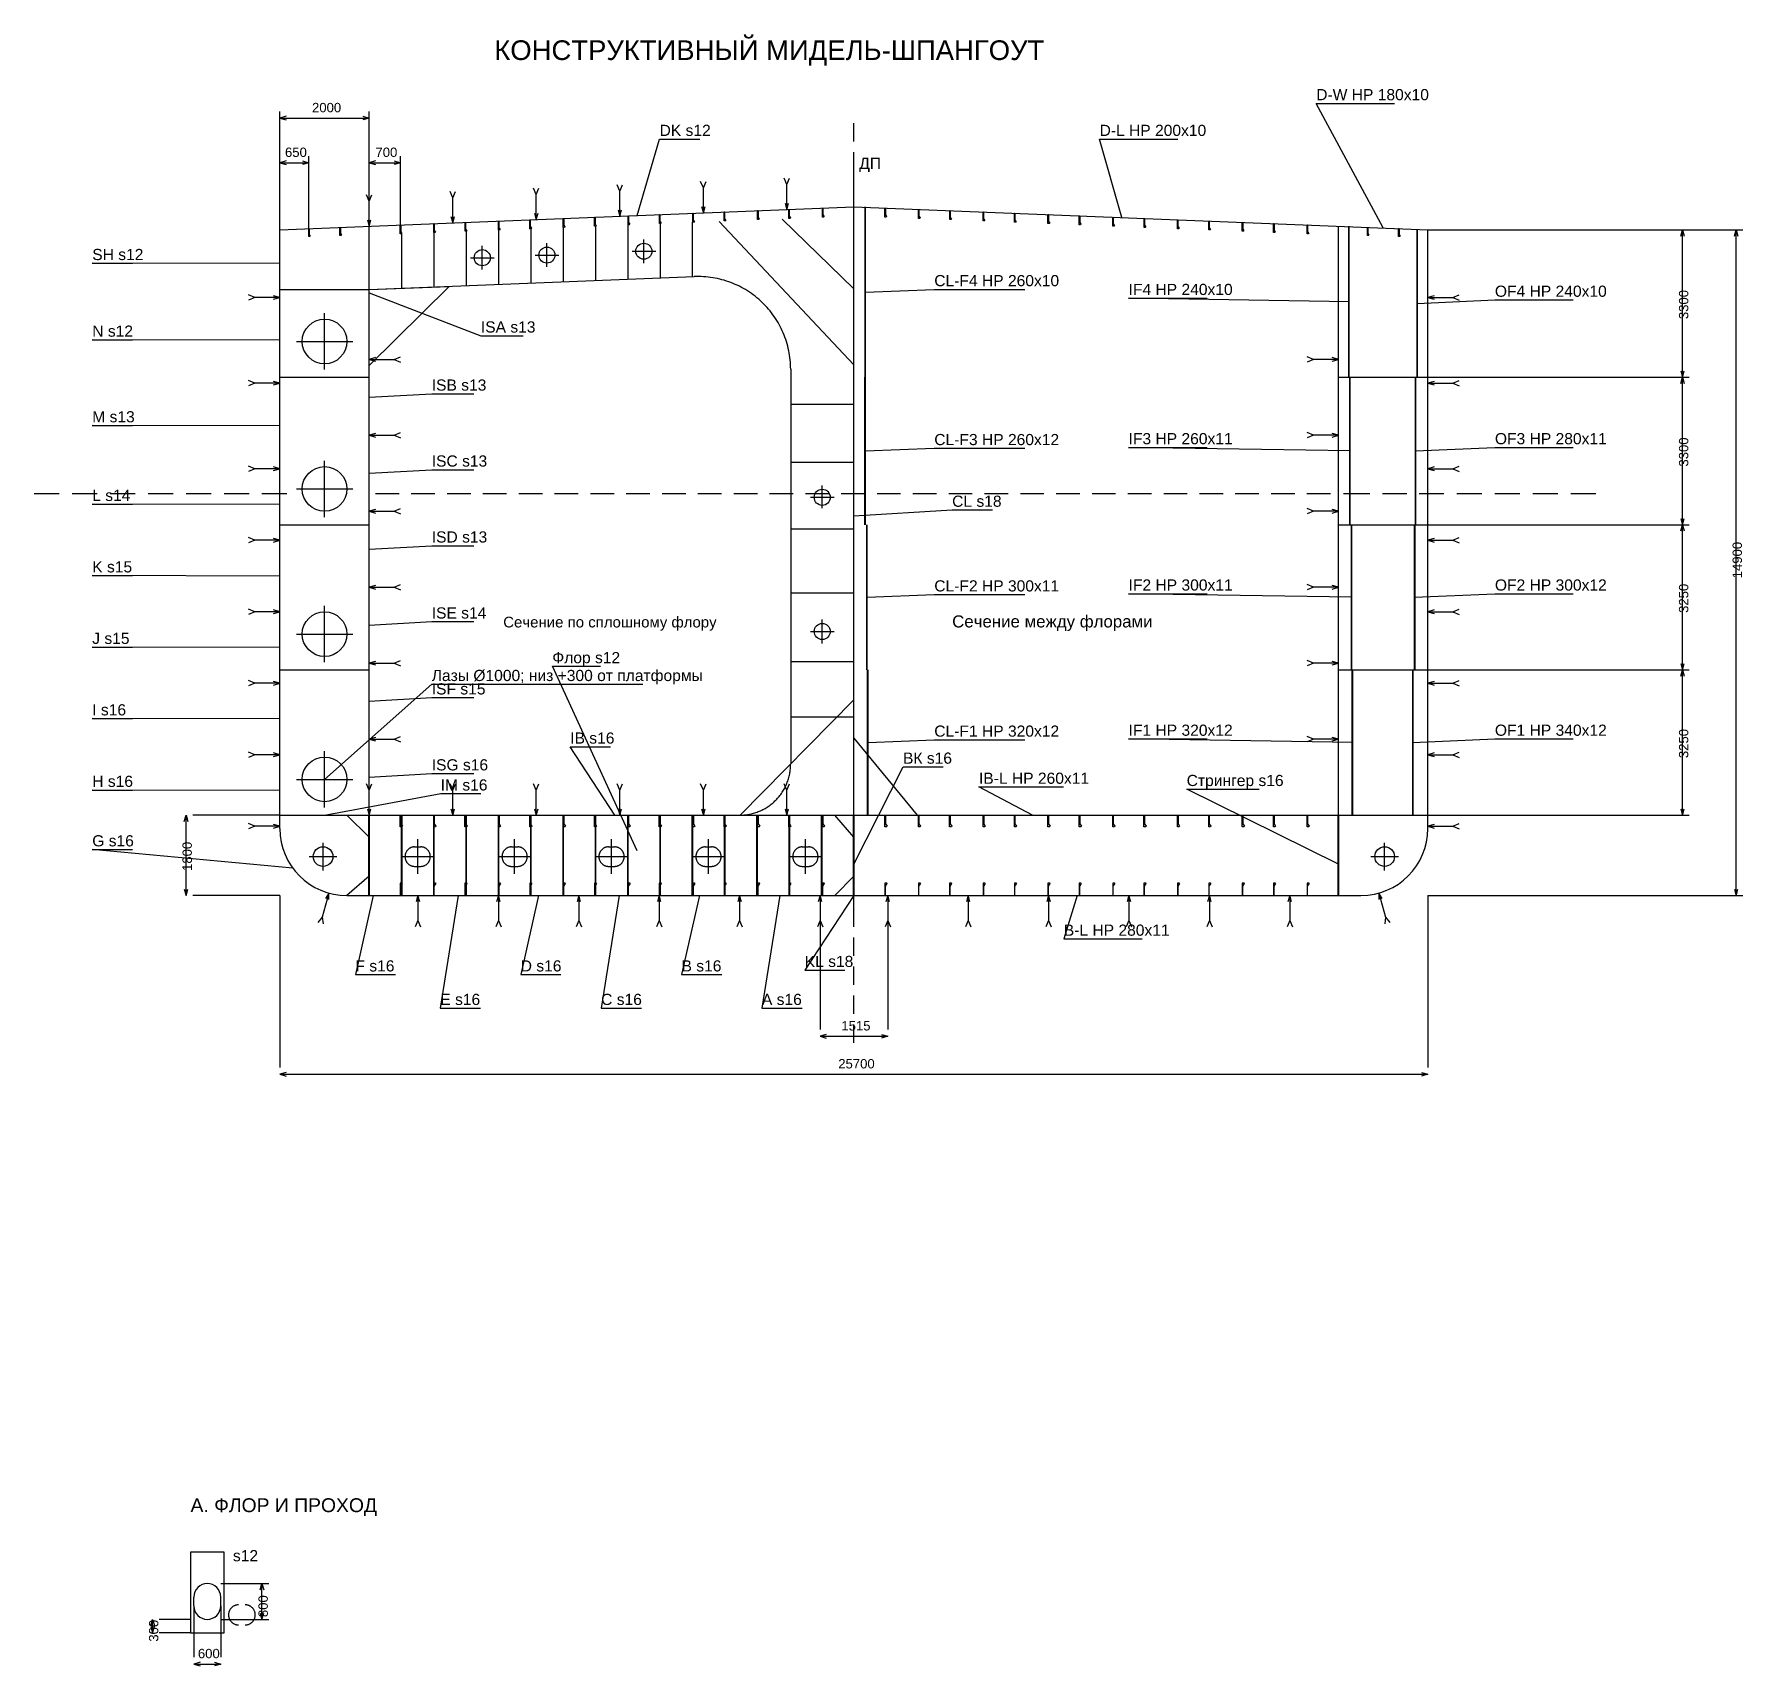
# Model space of a CAD drawing. Header units: millimetres. Extents: x -5500 to 149650, y -17240 to 192034.
# Drawn here: x -5500 to 32750, y -17240 to 19278 of the extents above; entities that cross this region are included whole.
import ezdxf

# ---------------------------------------------------------------- set-up
doc = ezdxf.new("R2010")
doc.units = ezdxf.units.MM
for name, color, linetype in [('03_CENTER', 30, 'Continuous'), ('03_DIM', 2, 'Continuous'), ('03_FRAME_DETAIL', 7, 'Continuous'), ('03_FRAME_LAYOUT', 4, 'Continuous'), ('03_HULL', 4, 'Continuous'), ('03_MEMBER', 7, 'Continuous'), ('03_SEAM', 7, 'Continuous'), ('03_TEXT', 7, 'Continuous'), ('FLOOR_DIM', 2, 'Continuous'), ('FLOOR_HULL', 4, 'Continuous'), ('FLOOR_TEXT', 7, 'Continuous')]:
    doc.layers.add(name, color=color, linetype=linetype)
doc.styles.add('RU', font='arial.ttf')

msp = doc.modelspace()

# ---------------------------------------------------------------- linework, layer by layer
at = {"layer": '03_CENTER'}
for p, q in [((12850, 16874), (12850, 17284)), ((12850, 16224), (12850, 16634)), ((12850, -700), (12850, 16514)), ((12850, 15574), (12850, 15984)), ((12850, 14948), (12850, 15338)), ((4532, 14011), (4532, 14539)), ((5978, 14069), (5978, 14597)), ((8148, 14156), (8148, 14684)), ((12850, 14334), (12850, 14721)), ((4267, 14275), (4796, 14275)), ((5714, 14333), (6243, 14333)), ((7884, 14420), (8413, 14420)), ((12850, 13721), (12850, 14108)), ((12850, 13109), (12850, 13495)), ((1000, 11770), (1000, 13030)), ((12850, 12496), (12850, 12882)), ((370, 12400), (1630, 12400)), ((12850, 11883), (12850, 12269)), ((12850, 11250), (12850, 11657)), ((12850, 10600), (12850, 11010)), ((12850, 9950), (12850, 10360)), ((1000, 8470), (1000, 9730)), ((12850, 9300), (12850, 9710)), ((12142, 8668), (12142, 9180)), ((-5500, 9000), (-4940, 9000)), ((-4650, 9000), (-4090, 9000)), ((-3800, 9000), (-3240, 9000)), ((-2950, 9000), (-2390, 9000)), ((-2100, 9000), (-1540, 9000)), ((-1250, 9000), (-690, 9000)), ((-400, 9000), (155, 9000)), ((370, 9100), (1630, 9100)), ((2142, 9000), (2670, 9000)), ((2943, 9000), (3472, 9000)), ((3745, 9000), (4274, 9000)), ((4547, 9000), (5076, 9000)), ((5349, 9000), (5878, 9000)), ((6151, 9000), (6680, 9000)), ((6953, 9000), (7482, 9000)), ((7755, 9000), (8284, 9000)), ((8557, 9000), (9086, 9000)), ((9359, 9000), (9887, 9000)), ((10161, 9000), (10689, 9000)), ((10963, 9000), (11491, 9000)), ((11765, 9000), (12293, 9000)), ((11878, 8912), (12407, 8912)), ((12567, 9000), (13095, 9000)), ((12850, 8694), (12850, 9060)), ((13369, 9000), (13897, 9000)), ((14171, 9000), (14699, 9000)), ((14973, 9000), (15501, 9000)), ((15775, 9000), (16303, 9000)), ((16577, 9000), (17105, 9000)), ((17379, 9000), (17907, 9000)), ((18181, 9000), (18709, 9000)), ((18983, 9000), (19511, 9000)), ((19785, 9000), (20313, 9000)), ((20587, 9000), (21115, 9000)), ((21388, 9000), (21917, 9000)), ((22190, 9000), (22719, 9000)), ((22992, 9000), (23521, 9000)), ((23811, 9000), (24403, 9000)), ((24684, 9000), (25226, 9000)), ((25506, 9000), (26060, 9000)), ((26350, 9000), (26910, 9000)), ((27200, 9000), (27760, 9000)), ((28050, 9000), (28610, 9000)), ((28900, 9000), (29460, 9000)), ((12850, 8109), (12850, 8484)), ((12850, 7488), (12850, 7879)), ((12850, 6866), (12850, 7258)), ((12850, 6245), (12850, 6637)), ((1000, 5220), (1000, 6480)), ((12142, 5643), (12142, 6178)), ((370, 5850), (1630, 5850)), ((11878, 5910), (12407, 5910)), ((12850, 5624), (12850, 6015)), ((12850, 5002), (12850, 5394)), ((12850, 4381), (12850, 4773)), ((12850, 3760), (12850, 4151)), ((12850, 3138), (12850, 3530)), ((1000, 1970), (1000, 3230)), ((12850, 2517), (12850, 2909)), ((370, 2600), (1630, 2600)), ((12850, 1896), (12850, 2288)), ((12850, 1210), (12850, 1632)), ((968, 561), (968, 1181)), ((3085, 484), (3085, 1258)), ((5255, 484), (5255, 1258)), ((7425, 484), (7425, 1258)), ((9595, 484), (9595, 1258)), ((11765, 484), (11765, 1258)), ((24732, 561), (24732, 1181)), ((658, 871), (1277, 871)), ((2708, 871), (3462, 871)), ((4878, 871), (5632, 871)), ((7048, 871), (7802, 871)), ((9218, 871), (9972, 871)), ((11388, 871), (12142, 871)), ((12850, 581), (12850, 977)), ((24423, 871), (25042, 871)), ((12850, -50), (12850, 348)), ((12850, -700), (12850, -290)), ((12850, -1350), (12850, -940)), ((12850, -2000), (12850, -1590)), ((12850, -2650), (12850, -2240)), ((12850, -3300), (12850, -2890))]:
    msp.add_line(p, q, dxfattribs=at)
at = {"layer": '03_DIM'}
for p, q in [((0, 14900), (0, 17550)), ((0, 17400), (2000, 17400)), ((2000, 14980), (2000, 17550)), ((0, 14900), (0, 16550)), ((650, 14926), (650, 16550)), ((2000, 14980), (2000, 16550)), ((2700, 15008), (2700, 16550)), ((0, 16400), (650, 16400)), ((2000, 16400), (2700, 16400)), ((25700, 14900), (32750, 14900)), ((25700, 14900), (31550, 14900)), ((31400, 11600), (31400, 14900)), ((32600, 0), (32600, 14900)), ((25700, 11600), (31550, 11600)), ((25700, 11600), (31550, 11600)), ((31400, 8300), (31400, 11600)), ((25700, 8300), (31550, 8300)), ((25700, 8300), (31550, 8300)), ((31400, 5050), (31400, 8300)), ((25700, 5050), (31550, 5050)), ((25700, 5050), (31550, 5050)), ((31400, 1800), (31400, 5050)), ((-2100, 0), (-2100, 1800)), ((0, 1800), (-1950, 1800)), ((25700, 1800), (31550, 1800)), ((0, 0), (-1950, 0)), ((0, 0), (0, -3850)), ((12092, 0), (12092, -3000)), ((13608, 0), (13608, -3000)), ((25700, 0), (25700, -3850)), ((25700, 0), (32750, 0)), ((12092, -3150), (13608, -3150)), ((0, -4000), (25700, -4000))]:
    msp.add_line(p, q, dxfattribs=at)
for points in [[(140, 17440), (0, 17400), (140, 17360)], [(1860, 17440), (2000, 17400), (1860, 17360)], [(140, 16440), (0, 16400), (140, 16360)], [(510, 16440), (650, 16400), (510, 16360)], [(2140, 16440), (2000, 16400), (2140, 16360)], [(2560, 16440), (2700, 16400), (2560, 16360)], [(31360, 14760), (31400, 14900), (31440, 14760)], [(32560, 14760), (32600, 14900), (32640, 14760)], [(31360, 11740), (31400, 11600), (31440, 11740)], [(31360, 11460), (31400, 11600), (31440, 11460)], [(31360, 8440), (31400, 8300), (31440, 8440)], [(31360, 8160), (31400, 8300), (31440, 8160)], [(31360, 5190), (31400, 5050), (31440, 5190)], [(31360, 4910), (31400, 5050), (31440, 4910)], [(31360, 1940), (31400, 1800), (31440, 1940)], [(-2140, 1660), (-2100, 1800), (-2060, 1660)], [(-2140, 140), (-2100, 0), (-2060, 140)], [(32560, 140), (32600, 0), (32640, 140)], [(12232, -3110), (12092, -3150), (12232, -3190)], [(13468, -3110), (13608, -3150), (13468, -3190)], [(140, -3960), (0, -4000), (140, -4040)], [(25560, -3960), (25700, -4000), (25560, -4040)]]:
    msp.add_lwpolyline(points, dxfattribs=at)
at = {"layer": '03_FRAME_DETAIL'}
for p, q in [((5617, 14922), (5617, 13706)), ((6340, 14951), (6340, 13735)), ((7063, 14981), (7063, 13764)), ((7787, 15010), (7787, 13792)), ((8510, 15039), (8510, 13821)), ((9233, 15068), (9233, 13850)), ((9831, 15083), (12850, 11874)), ((11246, 15140), (12850, 13580)), ((2723, 14806), (2723, 13590)), ((3447, 14835), (3447, 13619)), ((4170, 14864), (4170, 13648)), ((4893, 14893), (4893, 13677)), ((11435, 11000), (12850, 11000)), ((11435, 9700), (12850, 9700)), ((11435, 8204), (12850, 8204)), ((11435, 6771), (12850, 6771)), ((11435, 5241), (12850, 5241)), ((10303, 1800), (12850, 4381)), ((11435, 3999), (12850, 3999)), ((12850, 3521), (14265, 1800))]:
    msp.add_line(p, q, dxfattribs=at)
for centre in [(8148, 14420), (4532, 14275), (5978, 14333), (12142, 8912), (12142, 5910)]:
    msp.add_circle(centre, 180, dxfattribs=at)
at = {"layer": '03_FRAME_LAYOUT'}
for p, q in [((2000, 13561), (9276, 13852)), ((0, 13561), (2000, 13561)), ((11435, 11779), (11435, 2947))]:
    msp.add_line(p, q, dxfattribs=at)
for points in [[(11435, 11779), (11434, 11832), (11432, 11884), (11429, 11936), (11424, 11988), (11418, 12040), (11411, 12091), (11403, 12143), (11393, 12194), (11382, 12245), (11369, 12296), (11356, 12346), (11341, 12396), (11325, 12446), (11307, 12495), (11289, 12544), (11269, 12592), (11248, 12640), (11225, 12687), (11202, 12734), (11177, 12780), (11152, 12825), (11125, 12870), (11097, 12914), (11067, 12958), (11037, 13000), (11006, 13042), (10974, 13083), (10940, 13123), (10906, 13162), (10871, 13201), (10834, 13238), (10797, 13275), (10759, 13311), (10720, 13346), (10680, 13379), (10639, 13412), (10598, 13444), (10556, 13474), (10513, 13504), (10469, 13532), (10424, 13560), (10379, 13586), (10333, 13611), (10287, 13635), (10240, 13658), (10192, 13679), (10144, 13700), (10096, 13719), (10047, 13737), (9997, 13753), (9947, 13769), (9897, 13783), (9846, 13796), (9795, 13807), (9744, 13818), (9693, 13827), (9641, 13834), (9589, 13841), (9537, 13846), (9485, 13850), (9433, 13852), (9381, 13854), (9328, 13853), (9276, 13852)], [(10303, 1800), (10330, 1800), (10358, 1801), (10386, 1803), (10414, 1806), (10441, 1809), (10469, 1812), (10496, 1817), (10523, 1822), (10551, 1828), (10578, 1834), (10605, 1842), (10631, 1849), (10658, 1858), (10684, 1867), (10710, 1877), (10736, 1887), (10761, 1898), (10787, 1910), (10812, 1922), (10836, 1935), (10861, 1949), (10885, 1963), (10908, 1978), (10932, 1993), (10955, 2009), (10977, 2026), (10999, 2043), (11021, 2060), (11042, 2078), (11063, 2097), (11083, 2116), (11103, 2136), (11123, 2156), (11141, 2177), (11160, 2198), (11178, 2219), (11195, 2241), (11212, 2264), (11228, 2287), (11244, 2310), (11259, 2333), (11274, 2357), (11288, 2382), (11301, 2406), (11314, 2431), (11326, 2457), (11338, 2482), (11349, 2508), (11359, 2534), (11369, 2561), (11378, 2587), (11386, 2614), (11394, 2641), (11401, 2668), (11407, 2696), (11413, 2723), (11418, 2751), (11423, 2779), (11426, 2807), (11429, 2835), (11432, 2863), (11433, 2891), (11434, 2919), (11435, 2947)]]:
    msp.add_lwpolyline(points, dxfattribs=at)
msp.add_lwpolyline([(2000, 11864), (2000, 13561), (3793, 13633)], close=True, dxfattribs=at)
at = {"layer": '03_HULL'}
for p, q in [((12850, 0), (12850, 15414)), ((2000, 0), (2000, 14980)), ((23700, 0), (23700, 14980)), ((0, 1500), (0, 14900)), ((25700, 1500), (25700, 14900)), ((0, 11600), (2000, 11600)), ((23700, 11600), (25700, 11600)), ((0, 8300), (2000, 8300)), ((23700, 8300), (25700, 8300)), ((0, 5050), (2000, 5050)), ((23700, 5050), (25700, 5050)), ((0, 1800), (25700, 1800)), ((1500, 0), (24200, 0))]:
    msp.add_line(p, q, dxfattribs=at)
msp.add_lwpolyline([(0, 14900), (12850, 15414), (25700, 14900)], dxfattribs=at)
for centre, start, end in [((1500, 1500), 180, 270), ((24200, 1500), 270, 360)]:
    msp.add_arc(centre, 1500, start, end, dxfattribs=at)
at = {"layer": '03_MEMBER'}
for p, q in [((13100, 11600), (13100, 15414)), ((13110, 11600), (13110, 15414)), ((23930, 11600), (23930, 14980)), ((23940, 11600), (23940, 14980)), ((25460, 11600), (25460, 14900)), ((25470, 11600), (25470, 14900)), ((13098, 8300), (13098, 11600)), ((13110, 8300), (13110, 11600)), ((23949, 8300), (23949, 11600)), ((23960, 8300), (23960, 11600)), ((25420, 8300), (25420, 11600)), ((25431, 8300), (25431, 11600)), ((13139, 5050), (13139, 8300)), ((13150, 5050), (13150, 8300)), ((23989, 5050), (23989, 8300)), ((24000, 5050), (24000, 8300)), ((25400, 5050), (25400, 8300)), ((25412, 5050), (25412, 8300)), ((13158, 1800), (13158, 5050)), ((13170, 1800), (13170, 5050)), ((24008, 1800), (24008, 5050)), ((24020, 1800), (24020, 5050)), ((25360, 1800), (25360, 5050)), ((25372, 1800), (25372, 5050)), ((1991, 0), (1991, 1800)), ((2008, 0), (2008, 1800)), ((2723, 0), (2723, 1800)), ((2735, 0), (2735, 1800)), ((3447, 0), (3447, 1800)), ((3458, 0), (3458, 1800)), ((4170, 0), (4170, 1800)), ((4181, 0), (4181, 1800)), ((4893, 0), (4893, 1800)), ((4905, 0), (4905, 1800)), ((5617, 0), (5617, 1800)), ((5628, 0), (5628, 1800)), ((6340, 0), (6340, 1800)), ((6351, 0), (6351, 1800)), ((7063, 0), (7063, 1800)), ((7075, 0), (7075, 1800)), ((7787, 0), (7787, 1800)), ((7798, 0), (7798, 1800)), ((8510, 0), (8510, 1800)), ((8521, 0), (8521, 1800)), ((9233, 0), (9233, 1800)), ((9245, 0), (9245, 1800)), ((9957, 0), (9957, 1800)), ((9968, 0), (9968, 1800)), ((10680, 0), (10680, 1800)), ((10691, 0), (10691, 1800)), ((11403, 0), (11403, 1800)), ((11415, 0), (11415, 1800)), ((12127, 0), (12127, 1800)), ((12138, 0), (12138, 1800)), ((12842, 0), (12842, 1800)), ((12858, 0), (12858, 1800)), ((23692, 0), (23692, 1800)), ((23709, 0), (23709, 1800)), ((3014, 1089), (3156, 1089)), ((5184, 1089), (5326, 1089)), ((7354, 1089), (7496, 1089)), ((9524, 1089), (9666, 1089)), ((11694, 1089), (11836, 1089)), ((3014, 653), (3156, 653)), ((5184, 653), (5326, 653)), ((7354, 653), (7496, 653)), ((9524, 653), (9666, 653)), ((11694, 653), (11836, 653))]:
    msp.add_line(p, q, dxfattribs=at)
for points in [[(10695, 15328), (10705, 15328), (10705, 15176), (10733, 15138), (10723, 15128), (10695, 15128)], [(11395, 15356), (11405, 15356), (11405, 15204), (11433, 15166), (11423, 15156), (11395, 15156)], [(12145, 15386), (12155, 15386), (12155, 15234), (12183, 15196), (12173, 15186), (12145, 15186)], [(13545, 15386), (13555, 15386), (13555, 15234), (13583, 15196), (13573, 15186), (13545, 15186)], [(14295, 15356), (14305, 15356), (14305, 15204), (14333, 15166), (14323, 15156), (14295, 15156)], [(14995, 15328), (15005, 15328), (15005, 15176), (15033, 15138), (15023, 15128), (14995, 15128)], [(645, 14926), (655, 14926), (655, 14789), (680, 14756), (670, 14746), (645, 14746)], [(1345, 14952), (1355, 14952), (1355, 14815), (1380, 14782), (1370, 14772), (1345, 14772)], [(2695, 15008), (2705, 15008), (2705, 14856), (2733, 14818), (2723, 14808), (2695, 14808)], [(3445, 15038), (3455, 15038), (3455, 14886), (3483, 14848), (3473, 14838), (3445, 14838)], [(4145, 15066), (4155, 15066), (4155, 14914), (4183, 14876), (4173, 14866), (4145, 14866)], [(4895, 15096), (4905, 15096), (4905, 14944), (4933, 14906), (4923, 14896), (4895, 14896)], [(5595, 15124), (5605, 15124), (5605, 14972), (5633, 14934), (5623, 14924), (5595, 14924)], [(6345, 15154), (6355, 15154), (6355, 15002), (6383, 14964), (6373, 14954), (6345, 14954)], [(7045, 15182), (7055, 15182), (7055, 15030), (7083, 14992), (7073, 14982), (7045, 14982)], [(7795, 15212), (7805, 15212), (7805, 15060), (7833, 15022), (7823, 15012), (7795, 15012)], [(8495, 15240), (8505, 15240), (8505, 15088), (8533, 15050), (8523, 15040), (8495, 15040)], [(9245, 15270), (9255, 15270), (9255, 15118), (9283, 15080), (9273, 15070), (9245, 15070)], [(9945, 15298), (9955, 15298), (9955, 15146), (9983, 15108), (9973, 15098), (9945, 15098)], [(15745, 15298), (15755, 15298), (15755, 15146), (15783, 15108), (15773, 15098), (15745, 15098)], [(16445, 15270), (16455, 15270), (16455, 15118), (16483, 15080), (16473, 15070), (16445, 15070)], [(17195, 15240), (17205, 15240), (17205, 15088), (17233, 15050), (17223, 15040), (17195, 15040)], [(17895, 15212), (17905, 15212), (17905, 15060), (17933, 15022), (17923, 15012), (17895, 15012)], [(18645, 15182), (18655, 15182), (18655, 15030), (18683, 14992), (18673, 14982), (18645, 14982)], [(19345, 15154), (19355, 15154), (19355, 15002), (19383, 14964), (19373, 14954), (19345, 14954)], [(20095, 15124), (20105, 15124), (20105, 14972), (20133, 14934), (20123, 14924), (20095, 14924)], [(20795, 15096), (20805, 15096), (20805, 14944), (20833, 14906), (20823, 14896), (20795, 14896)], [(21545, 15066), (21555, 15066), (21555, 14914), (21583, 14876), (21573, 14866), (21545, 14866)], [(22245, 15038), (22255, 15038), (22255, 14886), (22283, 14848), (22273, 14838), (22245, 14838)], [(22995, 15008), (23005, 15008), (23005, 14856), (23033, 14818), (23023, 14808), (22995, 14808)], [(24345, 14952), (24355, 14952), (24355, 14815), (24380, 14782), (24370, 14772), (24345, 14772)], [(25045, 14926), (25055, 14926), (25055, 14789), (25080, 14756), (25070, 14746), (25045, 14746)], [(2694, 1800), (2706, 1800), (2706, 1604), (2742, 1551), (2732, 1540), (2694, 1540)], [(3444, 1800), (3456, 1800), (3456, 1604), (3492, 1551), (3482, 1540), (3444, 1540)], [(4144, 1800), (4156, 1800), (4156, 1604), (4192, 1551), (4182, 1540), (4144, 1540)], [(4894, 1800), (4906, 1800), (4906, 1604), (4942, 1551), (4932, 1540), (4894, 1540)], [(5594, 1800), (5606, 1800), (5606, 1604), (5642, 1551), (5632, 1540), (5594, 1540)], [(6344, 1800), (6356, 1800), (6356, 1604), (6392, 1551), (6382, 1540), (6344, 1540)], [(7044, 1800), (7056, 1800), (7056, 1604), (7092, 1551), (7082, 1540), (7044, 1540)], [(7794, 1800), (7806, 1800), (7806, 1604), (7842, 1551), (7832, 1540), (7794, 1540)], [(8494, 1800), (8506, 1800), (8506, 1604), (8542, 1551), (8532, 1540), (8494, 1540)], [(9244, 1800), (9256, 1800), (9256, 1604), (9292, 1551), (9282, 1540), (9244, 1540)], [(9944, 1800), (9956, 1800), (9956, 1604), (9992, 1551), (9982, 1540), (9944, 1540)], [(10694, 1800), (10706, 1800), (10706, 1604), (10742, 1551), (10732, 1540), (10694, 1540)], [(11394, 1800), (11406, 1800), (11406, 1604), (11442, 1551), (11432, 1540), (11394, 1540)], [(12144, 1800), (12156, 1800), (12156, 1604), (12192, 1551), (12182, 1540), (12144, 1540)], [(13544, 1800), (13556, 1800), (13556, 1604), (13592, 1551), (13582, 1540), (13544, 1540)], [(14294, 1800), (14306, 1800), (14306, 1604), (14342, 1551), (14332, 1540), (14294, 1540)], [(14994, 1800), (15006, 1800), (15006, 1604), (15042, 1551), (15032, 1540), (14994, 1540)], [(15744, 1800), (15756, 1800), (15756, 1604), (15792, 1551), (15782, 1540), (15744, 1540)], [(16444, 1800), (16456, 1800), (16456, 1604), (16492, 1551), (16482, 1540), (16444, 1540)], [(17194, 1800), (17206, 1800), (17206, 1604), (17242, 1551), (17232, 1540), (17194, 1540)], [(17894, 1800), (17906, 1800), (17906, 1604), (17942, 1551), (17932, 1540), (17894, 1540)], [(18644, 1800), (18656, 1800), (18656, 1604), (18692, 1551), (18682, 1540), (18644, 1540)], [(19344, 1800), (19356, 1800), (19356, 1604), (19392, 1551), (19382, 1540), (19344, 1540)], [(20094, 1800), (20106, 1800), (20106, 1604), (20142, 1551), (20132, 1540), (20094, 1540)], [(20794, 1800), (20806, 1800), (20806, 1604), (20842, 1551), (20832, 1540), (20794, 1540)], [(21544, 1800), (21556, 1800), (21556, 1604), (21592, 1551), (21582, 1540), (21544, 1540)], [(22244, 1800), (22256, 1800), (22256, 1604), (22292, 1551), (22282, 1540), (22244, 1540)], [(22994, 1800), (23006, 1800), (23006, 1604), (23042, 1551), (23032, 1540), (22994, 1540)], [(2694, 0), (2706, 0), (2706, 211), (2746, 269), (2734, 280), (2694, 280)], [(3444, 0), (3456, 0), (3456, 211), (3496, 269), (3484, 280), (3444, 280)], [(4144, 0), (4156, 0), (4156, 211), (4196, 269), (4184, 280), (4144, 280)], [(4894, 0), (4906, 0), (4906, 211), (4946, 269), (4934, 280), (4894, 280)], [(5594, 0), (5606, 0), (5606, 211), (5646, 269), (5634, 280), (5594, 280)], [(6344, 0), (6356, 0), (6356, 211), (6396, 269), (6384, 280), (6344, 280)], [(7044, 0), (7056, 0), (7056, 211), (7096, 269), (7084, 280), (7044, 280)], [(7794, 0), (7806, 0), (7806, 211), (7846, 269), (7834, 280), (7794, 280)], [(8494, 0), (8506, 0), (8506, 211), (8546, 269), (8534, 280), (8494, 280)], [(9244, 0), (9256, 0), (9256, 211), (9296, 269), (9284, 280), (9244, 280)], [(9944, 0), (9956, 0), (9956, 211), (9996, 269), (9984, 280), (9944, 280)], [(10694, 0), (10706, 0), (10706, 211), (10746, 269), (10734, 280), (10694, 280)], [(11394, 0), (11406, 0), (11406, 211), (11446, 269), (11434, 280), (11394, 280)], [(12144, 0), (12156, 0), (12156, 211), (12196, 269), (12184, 280), (12144, 280)], [(13544, 0), (13556, 0), (13556, 211), (13596, 269), (13584, 280), (13544, 280)], [(14294, 0), (14306, 0), (14306, 211), (14346, 269), (14334, 280), (14294, 280)], [(14994, 0), (15006, 0), (15006, 211), (15046, 269), (15034, 280), (14994, 280)], [(15744, 0), (15756, 0), (15756, 211), (15796, 269), (15784, 280), (15744, 280)], [(16444, 0), (16456, 0), (16456, 211), (16496, 269), (16484, 280), (16444, 280)], [(17194, 0), (17206, 0), (17206, 211), (17246, 269), (17234, 280), (17194, 280)], [(17894, 0), (17906, 0), (17906, 211), (17946, 269), (17934, 280), (17894, 280)], [(18644, 0), (18656, 0), (18656, 211), (18696, 269), (18684, 280), (18644, 280)], [(19344, 0), (19356, 0), (19356, 211), (19396, 269), (19384, 280), (19344, 280)], [(20094, 0), (20106, 0), (20106, 211), (20146, 269), (20134, 280), (20094, 280)], [(20794, 0), (20806, 0), (20806, 211), (20846, 269), (20834, 280), (20794, 280)], [(21544, 0), (21556, 0), (21556, 211), (21596, 269), (21584, 280), (21544, 280)], [(22244, 0), (22256, 0), (22256, 211), (22296, 269), (22284, 280), (22244, 280)], [(22994, 0), (23006, 0), (23006, 211), (23046, 269), (23034, 280), (22994, 280)]]:
    msp.add_lwpolyline(points, close=True, dxfattribs=at)
for points in [[(2000, 1306), (1500, 1800)], [(12850, 1306), (12425, 1800)], [(3014, 1089), (3004, 1088), (2993, 1088), (2983, 1086), (2973, 1085), (2963, 1082), (2953, 1079), (2943, 1076), (2933, 1072), (2923, 1068), (2914, 1063), (2905, 1058), (2896, 1052), (2888, 1046), (2880, 1039), (2872, 1032), (2864, 1025), (2857, 1017), (2850, 1009), (2844, 1001), (2838, 992), (2832, 983), (2827, 974), (2822, 964), (2818, 954), (2814, 944), (2811, 934), (2808, 924), (2806, 913), (2804, 903), (2803, 892), (2802, 882), (2802, 871), (2802, 860), (2803, 850), (2804, 839), (2806, 828), (2808, 818), (2811, 808), (2814, 798), (2818, 788), (2822, 778), (2827, 768), (2832, 759), (2838, 750), (2844, 741), (2850, 733), (2857, 725), (2864, 717), (2872, 710), (2880, 703), (2888, 696), (2896, 690), (2905, 684), (2914, 679), (2923, 674), (2933, 670), (2943, 666), (2953, 663), (2963, 660), (2973, 657), (2983, 656), (2993, 654), (3004, 653), (3014, 653)], [(3156, 653), (3166, 653), (3177, 654), (3187, 656), (3197, 657), (3207, 660), (3217, 663), (3227, 666), (3237, 670), (3247, 674), (3256, 679), (3265, 684), (3274, 690), (3282, 696), (3290, 703), (3298, 710), (3306, 717), (3313, 725), (3320, 733), (3326, 741), (3332, 750), (3338, 759), (3343, 768), (3348, 778), (3352, 788), (3356, 798), (3359, 808), (3362, 818), (3364, 828), (3366, 839), (3367, 850), (3368, 860), (3368, 871), (3368, 882), (3367, 892), (3366, 903), (3364, 913), (3362, 924), (3359, 934), (3356, 944), (3352, 954), (3348, 964), (3343, 974), (3338, 983), (3332, 992), (3326, 1001), (3320, 1009), (3313, 1017), (3306, 1025), (3298, 1032), (3290, 1039), (3282, 1046), (3274, 1052), (3265, 1058), (3256, 1063), (3247, 1068), (3237, 1072), (3227, 1076), (3217, 1079), (3207, 1082), (3197, 1085), (3187, 1086), (3177, 1088), (3166, 1088), (3156, 1089)], [(5184, 1089), (5174, 1088), (5163, 1088), (5153, 1086), (5143, 1085), (5133, 1082), (5123, 1079), (5113, 1076), (5103, 1072), (5093, 1068), (5084, 1063), (5075, 1058), (5066, 1052), (5058, 1046), (5050, 1039), (5042, 1032), (5034, 1025), (5027, 1017), (5020, 1009), (5014, 1001), (5008, 992), (5002, 983), (4997, 974), (4992, 964), (4988, 954), (4984, 944), (4981, 934), (4978, 924), (4976, 913), (4974, 903), (4973, 892), (4972, 882), (4972, 871), (4972, 860), (4973, 850), (4974, 839), (4976, 828), (4978, 818), (4981, 808), (4984, 798), (4988, 788), (4992, 778), (4997, 768), (5002, 759), (5008, 750), (5014, 741), (5020, 733), (5027, 725), (5034, 717), (5042, 710), (5050, 703), (5058, 696), (5066, 690), (5075, 684), (5084, 679), (5093, 674), (5103, 670), (5113, 666), (5123, 663), (5133, 660), (5143, 657), (5153, 656), (5163, 654), (5174, 653), (5184, 653)], [(5326, 653), (5336, 653), (5347, 654), (5357, 656), (5367, 657), (5377, 660), (5387, 663), (5397, 666), (5407, 670), (5417, 674), (5426, 679), (5435, 684), (5444, 690), (5452, 696), (5460, 703), (5468, 710), (5476, 717), (5483, 725), (5490, 733), (5496, 741), (5502, 750), (5508, 759), (5513, 768), (5518, 778), (5522, 788), (5526, 798), (5529, 808), (5532, 818), (5534, 828), (5536, 839), (5537, 850), (5538, 860), (5538, 871), (5538, 882), (5537, 892), (5536, 903), (5534, 913), (5532, 924), (5529, 934), (5526, 944), (5522, 954), (5518, 964), (5513, 974), (5508, 983), (5502, 992), (5496, 1001), (5490, 1009), (5483, 1017), (5476, 1025), (5468, 1032), (5460, 1039), (5452, 1046), (5444, 1052), (5435, 1058), (5426, 1063), (5417, 1068), (5407, 1072), (5397, 1076), (5387, 1079), (5377, 1082), (5367, 1085), (5357, 1086), (5347, 1088), (5336, 1088), (5326, 1089)], [(7354, 1089), (7344, 1088), (7333, 1088), (7323, 1086), (7313, 1085), (7303, 1082), (7293, 1079), (7283, 1076), (7273, 1072), (7263, 1068), (7254, 1063), (7245, 1058), (7236, 1052), (7228, 1046), (7220, 1039), (7212, 1032), (7204, 1025), (7197, 1017), (7190, 1009), (7184, 1001), (7178, 992), (7172, 983), (7167, 974), (7162, 964), (7158, 954), (7154, 944), (7151, 934), (7148, 924), (7146, 913), (7144, 903), (7143, 892), (7142, 882), (7142, 871), (7142, 860), (7143, 850), (7144, 839), (7146, 828), (7148, 818), (7151, 808), (7154, 798), (7158, 788), (7162, 778), (7167, 768), (7172, 759), (7178, 750), (7184, 741), (7190, 733), (7197, 725), (7204, 717), (7212, 710), (7220, 703), (7228, 696), (7236, 690), (7245, 684), (7254, 679), (7263, 674), (7273, 670), (7283, 666), (7293, 663), (7303, 660), (7313, 657), (7323, 656), (7333, 654), (7344, 653), (7354, 653)], [(7496, 653), (7506, 653), (7517, 654), (7527, 656), (7537, 657), (7547, 660), (7557, 663), (7567, 666), (7577, 670), (7587, 674), (7596, 679), (7605, 684), (7614, 690), (7622, 696), (7630, 703), (7638, 710), (7646, 717), (7653, 725), (7660, 733), (7666, 741), (7672, 750), (7678, 759), (7683, 768), (7688, 778), (7692, 788), (7696, 798), (7699, 808), (7702, 818), (7704, 828), (7706, 839), (7707, 850), (7708, 860), (7708, 871), (7708, 882), (7707, 892), (7706, 903), (7704, 913), (7702, 924), (7699, 934), (7696, 944), (7692, 954), (7688, 964), (7683, 974), (7678, 983), (7672, 992), (7666, 1001), (7660, 1009), (7653, 1017), (7646, 1025), (7638, 1032), (7630, 1039), (7622, 1046), (7614, 1052), (7605, 1058), (7596, 1063), (7587, 1068), (7577, 1072), (7567, 1076), (7557, 1079), (7547, 1082), (7537, 1085), (7527, 1086), (7517, 1088), (7506, 1088), (7496, 1089)], [(9524, 1089), (9514, 1088), (9503, 1088), (9493, 1086), (9483, 1085), (9473, 1082), (9463, 1079), (9453, 1076), (9443, 1072), (9433, 1068), (9424, 1063), (9415, 1058), (9406, 1052), (9398, 1046), (9390, 1039), (9382, 1032), (9374, 1025), (9367, 1017), (9360, 1009), (9354, 1001), (9348, 992), (9342, 983), (9337, 974), (9332, 964), (9328, 954), (9324, 944), (9321, 934), (9318, 924), (9316, 913), (9314, 903), (9313, 892), (9312, 882), (9312, 871), (9312, 860), (9313, 850), (9314, 839), (9316, 828), (9318, 818), (9321, 808), (9324, 798), (9328, 788), (9332, 778), (9337, 768), (9342, 759), (9348, 750), (9354, 741), (9360, 733), (9367, 725), (9374, 717), (9382, 710), (9390, 703), (9398, 696), (9406, 690), (9415, 684), (9424, 679), (9433, 674), (9443, 670), (9453, 666), (9463, 663), (9473, 660), (9483, 657), (9493, 656), (9503, 654), (9514, 653), (9524, 653)], [(9666, 653), (9676, 653), (9687, 654), (9697, 656), (9707, 657), (9717, 660), (9727, 663), (9737, 666), (9747, 670), (9757, 674), (9766, 679), (9775, 684), (9784, 690), (9792, 696), (9800, 703), (9808, 710), (9816, 717), (9823, 725), (9830, 733), (9836, 741), (9842, 750), (9848, 759), (9853, 768), (9858, 778), (9862, 788), (9866, 798), (9869, 808), (9872, 818), (9874, 828), (9876, 839), (9877, 850), (9878, 860), (9878, 871), (9878, 882), (9877, 892), (9876, 903), (9874, 913), (9872, 924), (9869, 934), (9866, 944), (9862, 954), (9858, 964), (9853, 974), (9848, 983), (9842, 992), (9836, 1001), (9830, 1009), (9823, 1017), (9816, 1025), (9808, 1032), (9800, 1039), (9792, 1046), (9784, 1052), (9775, 1058), (9766, 1063), (9757, 1068), (9747, 1072), (9737, 1076), (9727, 1079), (9717, 1082), (9707, 1085), (9697, 1086), (9687, 1088), (9676, 1088), (9666, 1089)], [(11694, 1089), (11684, 1088), (11673, 1088), (11663, 1086), (11653, 1085), (11643, 1082), (11633, 1079), (11623, 1076), (11613, 1072), (11603, 1068), (11594, 1063), (11585, 1058), (11576, 1052), (11568, 1046), (11560, 1039), (11552, 1032), (11544, 1025), (11537, 1017), (11530, 1009), (11524, 1001), (11518, 992), (11512, 983), (11507, 974), (11502, 964), (11498, 954), (11494, 944), (11491, 934), (11488, 924), (11486, 913), (11484, 903), (11483, 892), (11482, 882), (11482, 871), (11482, 860), (11483, 850), (11484, 839), (11486, 828), (11488, 818), (11491, 808), (11494, 798), (11498, 788), (11502, 778), (11507, 768), (11512, 759), (11518, 750), (11524, 741), (11530, 733), (11537, 725), (11544, 717), (11552, 710), (11560, 703), (11568, 696), (11576, 690), (11585, 684), (11594, 679), (11603, 674), (11613, 670), (11623, 666), (11633, 663), (11643, 660), (11653, 657), (11663, 656), (11673, 654), (11684, 653), (11694, 653)], [(11836, 653), (11846, 653), (11857, 654), (11867, 656), (11877, 657), (11887, 660), (11897, 663), (11907, 666), (11917, 670), (11927, 674), (11936, 679), (11945, 684), (11954, 690), (11962, 696), (11970, 703), (11978, 710), (11986, 717), (11993, 725), (12000, 733), (12006, 741), (12012, 750), (12018, 759), (12023, 768), (12028, 778), (12032, 788), (12036, 798), (12039, 808), (12042, 818), (12044, 828), (12046, 839), (12047, 850), (12048, 860), (12048, 871), (12048, 882), (12047, 892), (12046, 903), (12044, 913), (12042, 924), (12039, 934), (12036, 944), (12032, 954), (12028, 964), (12023, 974), (12018, 983), (12012, 992), (12006, 1001), (12000, 1009), (11993, 1017), (11986, 1025), (11978, 1032), (11970, 1039), (11962, 1046), (11954, 1052), (11945, 1058), (11936, 1063), (11927, 1068), (11917, 1072), (11907, 1076), (11897, 1079), (11887, 1082), (11877, 1085), (11867, 1086), (11857, 1088), (11846, 1088), (11836, 1089)], [(2000, 435), (1500, 0)], [(12850, 435), (12425, 0)], [(-925, -15875), (-936, -15875), (-947, -15876), (-958, -15877), (-969, -15879), (-980, -15882), (-990, -15885), (-1001, -15888), (-1011, -15892), (-1021, -15897), (-1031, -15902), (-1041, -15907), (-1050, -15913), (-1059, -15919), (-1068, -15926), (-1076, -15933), (-1084, -15941), (-1092, -15949), (-1099, -15957), (-1106, -15966), (-1112, -15975), (-1118, -15984), (-1123, -15994), (-1128, -16004), (-1133, -16014), (-1137, -16024), (-1140, -16035), (-1143, -16045), (-1146, -16056), (-1148, -16067), (-1149, -16078), (-1150, -16089), (-1150, -16100), (-1150, -16111), (-1149, -16122), (-1148, -16133), (-1146, -16144), (-1143, -16155), (-1140, -16165), (-1137, -16176), (-1133, -16186), (-1128, -16196), (-1123, -16206), (-1118, -16216), (-1112, -16225), (-1106, -16234), (-1099, -16243), (-1092, -16251), (-1084, -16259), (-1076, -16267), (-1068, -16274), (-1059, -16281), (-1050, -16287), (-1041, -16293), (-1031, -16298), (-1021, -16303), (-1011, -16308), (-1001, -16312), (-990, -16315), (-980, -16318), (-969, -16321), (-958, -16323), (-947, -16324), (-936, -16325), (-925, -16325)], [(-775, -16325), (-764, -16325), (-753, -16324), (-742, -16323), (-731, -16321), (-720, -16318), (-710, -16315), (-699, -16312), (-689, -16308), (-679, -16303), (-669, -16298), (-659, -16293), (-650, -16287), (-641, -16281), (-632, -16274), (-624, -16267), (-616, -16259), (-608, -16251), (-601, -16243), (-594, -16234), (-588, -16225), (-582, -16216), (-577, -16206), (-572, -16196), (-567, -16186), (-563, -16176), (-560, -16165), (-557, -16155), (-554, -16144), (-552, -16133), (-551, -16122), (-550, -16111), (-550, -16100), (-550, -16089), (-551, -16078), (-552, -16067), (-554, -16056), (-557, -16045), (-560, -16035), (-563, -16024), (-567, -16014), (-572, -16004), (-577, -15994), (-582, -15984), (-588, -15975), (-594, -15966), (-601, -15957), (-608, -15949), (-616, -15941), (-624, -15933), (-632, -15926), (-641, -15919), (-650, -15913), (-659, -15907), (-669, -15902), (-679, -15897), (-689, -15892), (-699, -15888), (-710, -15885), (-720, -15882), (-731, -15879), (-742, -15877), (-753, -15876), (-764, -15875), (-775, -15875)]]:
    msp.add_lwpolyline(points, dxfattribs=at)
for centre, radius in [((1000, 12400), 500), ((1000, 9100), 500), ((1000, 5850), 500), ((1000, 2600), 500), ((968, 871), 220), ((24732, 871), 220)]:
    msp.add_circle(centre, radius, dxfattribs=at)
at = {"layer": '03_SEAM'}
for p, q in [((3870, 15615), (3810, 15755)), ((3870, 15615), (3930, 15755)), ((5740, 15690), (5680, 15830)), ((5740, 15690), (5800, 15830)), ((5740, 15130), (5740, 15690)), ((7610, 15764), (7550, 15904)), ((7610, 15764), (7670, 15904)), ((7610, 15204), (7610, 15764)), ((9480, 15839), (9420, 15979)), ((9480, 15839), (9540, 15979)), ((9480, 15279), (9480, 15839)), ((11350, 15914), (11290, 16054)), ((11350, 15914), (11410, 16054)), ((11350, 15354), (11350, 15914)), ((2000, 15540), (1940, 15680)), ((2000, 15540), (2060, 15680)), ((2000, 14980), (2000, 15540)), ((3870, 15055), (3870, 15615)), ((-560, 13385), (-700, 13445)), ((26260, 13385), (26400, 13445)), ((-560, 13385), (-700, 13325)), ((0, 13385), (-560, 13385)), ((25700, 13385), (26260, 13385)), ((26260, 13385), (26400, 13325)), ((2000, 12000), (2560, 12000)), ((2560, 12000), (2700, 12060)), ((2560, 12000), (2700, 11940)), ((23140, 12000), (23000, 12060)), ((23140, 12000), (23000, 11940)), ((23700, 12000), (23140, 12000)), ((-560, 11468), (-700, 11528)), ((26260, 11468), (26400, 11528)), ((-560, 11468), (-700, 11408)), ((0, 11468), (-560, 11468)), ((25700, 11468), (26260, 11468)), ((26260, 11468), (26400, 11408)), ((2560, 10300), (2700, 10360)), ((23140, 10300), (23000, 10360)), ((2000, 10300), (2560, 10300)), ((2560, 10300), (2700, 10240)), ((23140, 10300), (23000, 10240)), ((23700, 10300), (23140, 10300)), ((-560, 9551), (-700, 9611)), ((26260, 9551), (26400, 9611)), ((-560, 9551), (-700, 9491)), ((0, 9551), (-560, 9551)), ((25700, 9551), (26260, 9551)), ((26260, 9551), (26400, 9491)), ((2000, 8600), (2560, 8600)), ((2560, 8600), (2700, 8660)), ((2560, 8600), (2700, 8540)), ((23140, 8600), (23000, 8660)), ((23140, 8600), (23000, 8540)), ((23700, 8600), (23140, 8600)), ((-560, 7951), (-700, 8011)), ((-560, 7951), (-700, 7891)), ((0, 7951), (-560, 7951)), ((25700, 7951), (26260, 7951)), ((26260, 7951), (26400, 8011)), ((26260, 7951), (26400, 7891)), ((2000, 6900), (2560, 6900)), ((2560, 6900), (2700, 6960)), ((2560, 6900), (2700, 6840)), ((23140, 6900), (23000, 6960)), ((23140, 6900), (23000, 6840)), ((23700, 6900), (23140, 6900)), ((-560, 6351), (-700, 6411)), ((-560, 6351), (-700, 6291)), ((0, 6351), (-560, 6351)), ((25700, 6351), (26260, 6351)), ((26260, 6351), (26400, 6411)), ((26260, 6351), (26400, 6291)), ((2000, 5200), (2560, 5200)), ((2560, 5200), (2700, 5260)), ((2560, 5200), (2700, 5140)), ((23140, 5200), (23000, 5260)), ((23140, 5200), (23000, 5140)), ((23700, 5200), (23140, 5200)), ((-560, 4751), (-700, 4811)), ((-560, 4751), (-700, 4691)), ((0, 4751), (-560, 4751)), ((25700, 4751), (26260, 4751)), ((26260, 4751), (26400, 4811)), ((26260, 4751), (26400, 4691)), ((2000, 3500), (2560, 3500)), ((2560, 3500), (2700, 3560)), ((2560, 3500), (2700, 3440)), ((23140, 3500), (23000, 3560)), ((23140, 3500), (23000, 3440)), ((23700, 3500), (23140, 3500)), ((-560, 3151), (-700, 3211)), ((-560, 3151), (-700, 3091)), ((0, 3151), (-560, 3151)), ((25700, 3151), (26260, 3151)), ((26260, 3151), (26400, 3211)), ((26260, 3151), (26400, 3091)), ((2000, 2360), (1940, 2500)), ((2000, 2360), (2060, 2500)), ((2000, 1800), (2000, 2360)), ((3870, 2360), (3810, 2500)), ((3870, 2360), (3930, 2500)), ((3870, 1800), (3870, 2360)), ((5740, 2360), (5680, 2500)), ((5740, 2360), (5800, 2500)), ((5740, 1800), (5740, 2360)), ((7610, 2360), (7550, 2500)), ((7610, 2360), (7670, 2500)), ((7610, 1800), (7610, 2360)), ((9480, 2360), (9420, 2500)), ((9480, 2360), (9540, 2500)), ((9480, 1800), (9480, 2360)), ((11350, 2360), (11290, 2500)), ((11350, 2360), (11410, 2500)), ((11350, 1800), (11350, 2360)), ((-560, 1551), (-700, 1611)), ((-560, 1551), (-700, 1491)), ((0, 1551), (-560, 1551)), ((25700, 1551), (26260, 1551)), ((26260, 1551), (26400, 1611)), ((26260, 1551), (26400, 1491)), ((1097, 55), (947, -484)), ((3092, 0), (3092, -560)), ((4892, 0), (4892, -560)), ((6692, 0), (6692, -560)), ((8492, 0), (8492, -560)), ((10292, 0), (10292, -560)), ((12092, 0), (12092, -560)), ((13608, 0), (13608, -560)), ((15408, 0), (15408, -560)), ((17208, 0), (17208, -560)), ((19008, 0), (19008, -560)), ((20808, 0), (20808, -560)), ((22608, 0), (22608, -560)), ((24603, 55), (24753, -484)), ((947, -484), (852, -603)), ((947, -484), (967, -635)), ((3092, -560), (3032, -700)), ((3092, -560), (3152, -700)), ((4892, -560), (4832, -700)), ((4892, -560), (4952, -700)), ((6692, -560), (6632, -700)), ((6692, -560), (6752, -700)), ((8492, -560), (8432, -700)), ((8492, -560), (8552, -700)), ((10292, -560), (10232, -700)), ((10292, -560), (10352, -700)), ((12092, -560), (12032, -700)), ((12092, -560), (12152, -700)), ((13608, -560), (13548, -700)), ((13608, -560), (13668, -700)), ((15408, -560), (15348, -700)), ((15408, -560), (15468, -700)), ((17208, -560), (17148, -700)), ((17208, -560), (17268, -700)), ((19008, -560), (18948, -700)), ((19008, -560), (19068, -700)), ((20808, -560), (20748, -700)), ((20808, -560), (20868, -700)), ((22608, -560), (22548, -700)), ((22608, -560), (22668, -700)), ((24753, -484), (24733, -635)), ((24753, -484), (24848, -603))]:
    msp.add_line(p, q, dxfattribs=at)
for points in [[(24700, 14940), (23200, 17730), (24955, 17730)], [(8000, 15220), (8500, 16930), (9400, 16930)], [(18850, 15174), (18350, 16930), (20105, 16930)], [(7570, 15344), (7610, 15204), (7650, 15344)], [(9440, 15419), (9480, 15279), (9520, 15419)], [(11310, 15494), (11350, 15354), (11390, 15494)], [(1960, 15120), (2000, 14980), (2040, 15120)], [(3830, 15195), (3870, 15055), (3910, 15195)], [(5700, 15270), (5740, 15130), (5780, 15270)], [(0, 14142), (-4200, 14152), (-3300, 14152)], [(-140, 13345), (0, 13385), (-140, 13425)], [(2000, 13490), (4500, 12530), (5445, 12530)], [(13110, 13507), (14650, 13567), (16675, 13567)], [(25840, 13425), (25700, 13385), (25840, 13345)], [(23940, 13290), (19000, 13370), (20755, 13370)], [(25460, 13250), (27200, 13330), (28955, 13330)], [(0, 12427), (-4200, 12437), (-3300, 12437)], [(2140, 12040), (2000, 12000), (2140, 11960)], [(23560, 11960), (23700, 12000), (23560, 12040)], [(-140, 11428), (0, 11468), (-140, 11508)], [(25840, 11508), (25700, 11468), (25840, 11428)], [(2000, 11150), (3400, 11230), (4345, 11230)], [(0, 10510), (-4200, 10520), (-3300, 10520)], [(2140, 10340), (2000, 10300), (2140, 10260)], [(23560, 10260), (23700, 10300), (23560, 10340)], [(13110, 9950), (14650, 10010), (16675, 10010)], [(23960, 9950), (19000, 10030), (20755, 10030)], [(25420, 9950), (27200, 10030), (28955, 10030)], [(-140, 9511), (0, 9551), (-140, 9591)], [(25840, 9591), (25700, 9551), (25840, 9511)], [(2000, 9450), (3400, 9530), (4345, 9530)], [(0, 8751), (-4200, 8761), (-3300, 8761)], [(2140, 8640), (2000, 8600), (2140, 8560)], [(12850, 8500), (15050, 8630), (15950, 8630)], [(23560, 8560), (23700, 8600), (23560, 8640)], [(-140, 7911), (0, 7951), (-140, 7991)], [(2000, 7750), (3400, 7830), (4345, 7830)], [(25840, 7991), (25700, 7951), (25840, 7911)], [(0, 7151), (-4200, 7161), (-3300, 7161)], [(2140, 6940), (2000, 6900), (2140, 6860)], [(23560, 6860), (23700, 6900), (23560, 6940)], [(13150, 6675), (14650, 6735), (16675, 6735)], [(24000, 6675), (19000, 6755), (20755, 6755)], [(25400, 6675), (27200, 6755), (28955, 6755)], [(-140, 6311), (0, 6351), (-140, 6391)], [(2000, 6050), (3400, 6130), (4345, 6130)], [(25840, 6391), (25700, 6351), (25840, 6311)], [(0, 5551), (-4200, 5561), (-3300, 5561)], [(2140, 5240), (2000, 5200), (2140, 5160)], [(8000, 1000), (6100, 5130), (7180, 5130)], [(23560, 5160), (23700, 5200), (23560, 5240)], [(-140, 4711), (0, 4751), (-140, 4791)], [(1000, 2600), (3400, 4730), (8125, 4730)], [(25840, 4791), (25700, 4751), (25840, 4711)], [(2000, 4350), (3400, 4430), (4345, 4430)], [(0, 3951), (-4200, 3961), (-3300, 3961)], [(2140, 3540), (2000, 3500), (2140, 3460)], [(13170, 3425), (14650, 3485), (16675, 3485)], [(24020, 3425), (19000, 3505), (20755, 3505)], [(23560, 3460), (23700, 3500), (23560, 3540)], [(25360, 3425), (27200, 3505), (28955, 3505)], [(-140, 3111), (0, 3151), (-140, 3191)], [(7500, 1800), (6500, 3330), (7400, 3330)], [(25840, 3191), (25700, 3151), (25840, 3111)], [(2000, 2650), (3400, 2730), (4345, 2730)], [(12850, 700), (13950, 2880), (14850, 2880)], [(0, 2351), (-4200, 2361), (-3300, 2361)], [(16850, 1800), (15650, 2430), (17540, 2430)], [(23700, 700), (20300, 2380), (21920, 2380)], [(1000, 1800), (3600, 2280), (4500, 2280)], [(1960, 1940), (2000, 1800), (2040, 1940)], [(3830, 1940), (3870, 1800), (3910, 1940)], [(5700, 1940), (5740, 1800), (5780, 1940)], [(7570, 1940), (7610, 1800), (7650, 1940)], [(9440, 1940), (9480, 1800), (9520, 1940)], [(11310, 1940), (11350, 1800), (11390, 1940)], [(-140, 1511), (0, 1551), (-140, 1591)], [(25840, 1591), (25700, 1551), (25840, 1511)], [(290, 613), (-4200, 1030), (-3300, 1030)], [(1098, -91), (1097, 55), (1021, -69)], [(2092, 0), (1692, -1770), (2592, -1770)], [(3132, -140), (3092, 0), (3052, -140)], [(3992, 0), (3592, -2520), (4492, -2520)], [(4932, -140), (4892, 0), (4852, -140)], [(5792, 0), (5392, -1770), (6292, -1770)], [(6732, -140), (6692, 0), (6652, -140)], [(7592, 0), (7192, -2520), (8092, -2520)], [(8532, -140), (8492, 0), (8452, -140)], [(9392, 0), (8992, -1770), (9892, -1770)], [(10332, -140), (10292, 0), (10252, -140)], [(11192, 0), (10792, -2520), (11692, -2520)], [(12850, 0), (11750, -1670), (12650, -1670)], [(12132, -140), (12092, 0), (12052, -140)], [(13648, -140), (13608, 0), (13568, -140)], [(15448, -140), (15408, 0), (15368, -140)], [(17248, -140), (17208, 0), (17168, -140)], [(17850, 0), (17550, -970), (19305, -970)], [(19048, -140), (19008, 0), (18968, -140)], [(20848, -140), (20808, 0), (20768, -140)], [(22648, -140), (22608, 0), (22568, -140)], [(24679, -69), (24603, 55), (24602, -91)]]:
    msp.add_lwpolyline(points, dxfattribs=at)
at = {"layer": 'FLOOR_DIM'}
for p, q in [((-1325, -15400), (-250, -15400)), ((-400, -16200), (-400, -15400)), ((-1925, -15900), (-1925, -17050)), ((-1325, -15900), (-1325, -17050)), ((-2850, -16500), (-2850, -16200)), ((-2000, -16200), (-2700, -16200)), ((-1325, -16200), (-250, -16200)), ((-2000, -16500), (-2700, -16500)), ((-1925, -17200), (-1325, -17200))]:
    msp.add_line(p, q, dxfattribs=at)
for points in [[(-440, -15540), (-400, -15400), (-360, -15540)], [(-440, -16060), (-400, -16200), (-360, -16060)], [(-2890, -16340), (-2850, -16200), (-2810, -16340)], [(-2890, -16360), (-2850, -16500), (-2810, -16360)], [(-1785, -17160), (-1925, -17200), (-1785, -17240)], [(-1465, -17160), (-1325, -17200), (-1465, -17240)]]:
    msp.add_lwpolyline(points, dxfattribs=at)
at = {"layer": 'FLOOR_HULL'}
for p, q in [((-1925, -15900), (-1925, -15700)), ((-1325, -15900), (-1325, -15700))]:
    msp.add_line(p, q, dxfattribs=at)
msp.add_lwpolyline([(-2000, -16500), (-1250, -16500), (-1250, -14700), (-2000, -14700)], close=True, dxfattribs=at)
for centre, start, end in [((-1625, -15700), 0, 180), ((-1625, -15900), 180, 360)]:
    msp.add_arc(centre, 300, start, end, dxfattribs=at)

# ---------------------------------------------------------------- texts
at = {"layer": '03_DIM', "style": 'RU'}
for s, p in [('2000', (720, 17530)), ('650', (115, 16530)), ('700', (2140, 16530)), ('1515', (12570, -3020)), ('25700', (12500, -3870))]:
    msp.add_text(s, height=210, dxfattribs=at).set_placement(p)
for s, p in [('3300', (31530, 12900)), ('3300', (31530, 9600)), ('14900', (32730, 7100)), ('3250', (31530, 6325)), ('3250', (31530, 3075)), ('1800', (-1970, 550))]:
    msp.add_text(s, height=210, rotation=90, dxfattribs=at).set_placement(p)
at = {"layer": '03_TEXT', "style": 'RU'}
for s, height, p in [('КОНСТРУКТИВНЫЙ МИДЕЛЬ-ШПАНГОУТ', 440, (4800, 18700)), ('D-W HP 180x10', 250, (23200, 17800)), ('DK s12', 250, (8500, 17000)), ('D-L HP 200x10', 250, (18350, 17000)), ('ДП', 250, (12970, 16264)), ('SH s12', 250, (-4200, 14222)), ('CL-F4 HP 260x10', 250, (14650, 13637)), ('IF4 HP 240x10', 250, (19000, 13440)), ('OF4 HP 240x10', 250, (27200, 13400)), ('N s12', 250, (-4200, 12507)), ('ISA s13', 250, (4500, 12600)), ('ISB s13', 250, (3400, 11300)), ('M s13', 250, (-4200, 10590)), ('CL-F3 HP 260x12', 250, (14650, 10080)), ('IF3 HP 260x11', 250, (19000, 10100)), ('OF3 HP 280x11', 250, (27200, 10100)), ('ISC s13', 250, (3400, 9600)), ('L s14', 250, (-4200, 8831)), ('CL s18', 250, (15050, 8700)), ('ISD s13', 250, (3400, 7900)), ('K s15', 250, (-4200, 7231)), ('CL-F2 HP 300x11', 250, (14650, 6805)), ('IF2 HP 300x11', 250, (19000, 6825)), ('OF2 HP 300x12', 250, (27200, 6825)), ('ISE s14', 250, (3400, 6200)), ('Сечение по сплошному флору', 240, (5000, 6000)), ('Сечение между флорами', 270, (15050, 6000)), ('J s15', 250, (-4200, 5631)), ('Флор s12', 250, (6100, 5200)), ('Лазы %%c1000; низ +300 от платформы', 250, (3400, 4800)), ('ISF s15', 250, (3400, 4500)), ('I s16', 250, (-4200, 4031)), ('IF1 HP 320x12', 250, (19000, 3575)), ('OF1 HP 340x12', 250, (27200, 3575)), ('IB s16', 250, (6500, 3400)), ('CL-F1 HP 320x12', 250, (14650, 3555)), ('ВК s16', 250, (13950, 2950)), ('H s16', 250, (-4200, 2431)), ('ISG s16', 250, (3400, 2800)), ('IB-L HP 260x11', 250, (15650, 2500)), ('Стрингер s16', 250, (20300, 2450)), ('IM s16', 250, (3600, 2350)), ('G s16', 250, (-4200, 1100)), ('B-L HP 280x11', 250, (17550, -900)), ('F s16', 250, (1692, -1700)), ('D s16', 250, (5392, -1700)), ('B s16', 250, (8992, -1700)), ('KL s18', 250, (11750, -1600)), ('E s16', 250, (3592, -2450)), ('C s16', 250, (7192, -2450)), ('A s16', 250, (10792, -2450))]:
    msp.add_text(s, height=height, dxfattribs=at).set_placement(p)
at = {"layer": 'FLOOR_DIM', "style": 'RU'}
for s, p in [('800', (-270, -16150)), ('300', (-2720, -16700))]:
    msp.add_text(s, height=210, rotation=90, dxfattribs=at).set_placement(p)
msp.add_text('600', height=210, dxfattribs=at).set_placement((-1835, -17070))
at = {"layer": 'FLOOR_TEXT', "style": 'RU'}
for s, height, p in [('А. ФЛОР И ПРОХОД', 310, (-2000, -13800)), ('s12', 250, (-1050, -14900))]:
    msp.add_text(s, height=height, dxfattribs=at).set_placement(p)

doc.saveas('drawing.dxf')
